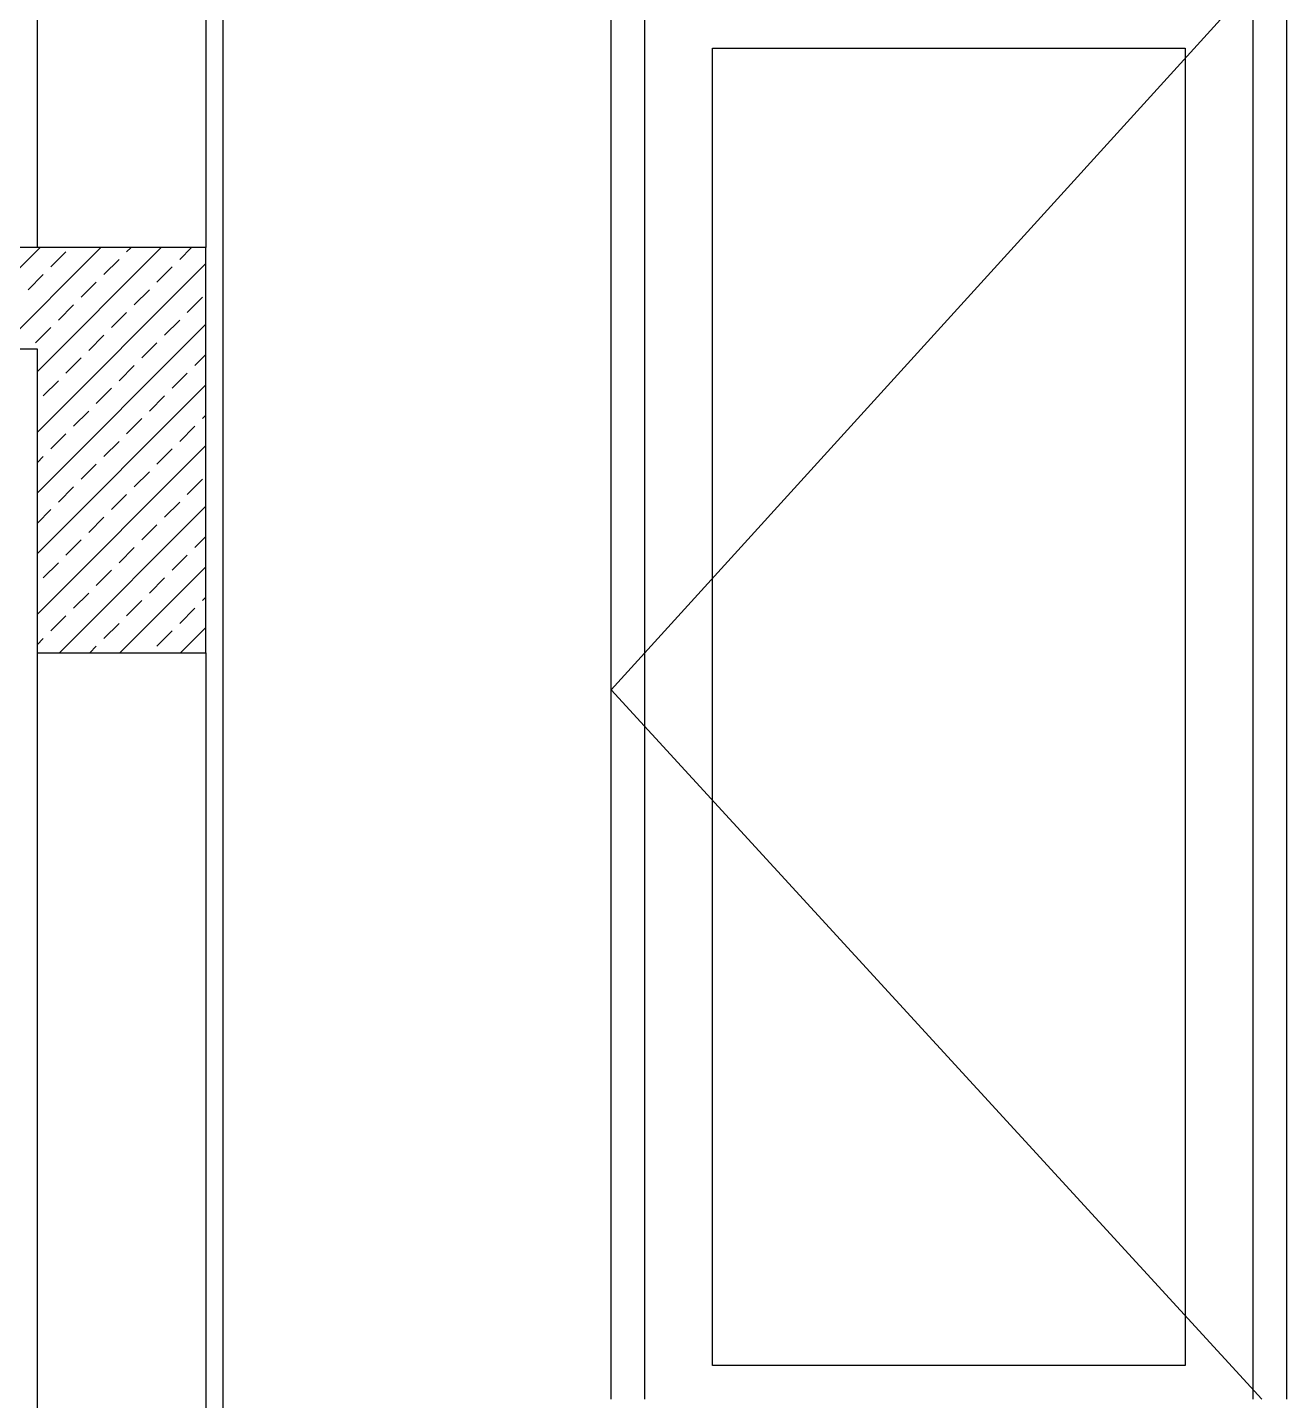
# Model space of a CAD drawing. Header units: millimetres. Extents: x 43168.9 to 43194.6, y -25545.1 to -25543.4.
# Drawn here: x 43182.6651 to 43182.7396, y -25544.7444 to -25544.6631 of the extents above; entities that cross this region are included whole.
import ezdxf

# ---------------------------------------------------------------- set-up
doc = ezdxf.new("R2010")
doc.units = ezdxf.units.MM
doc.header["$LTSCALE"] = 200
for name, color, linetype in [('dograma_sgh', 43, 'Continuous'), ('duv_sgh', 4, 'Continuous'), ('kolon-b.a_sgh', 6, 'Continuous'), ('siva_sgh', 145, 'Continuous'), ('tarama-betonarme_sgh', 223, 'Continuous')]:
    doc.layers.add(name, color=color, linetype=linetype)

msp = doc.modelspace()

# ---------------------------------------------------------------- linework, layer by layer
at = {"layer": 'dograma_sgh', "color": 145}
for p, q in [((43182.739638, -25544.658359), (43182.699638, -25544.702359)), ((43182.699638, -25544.702359), (43182.738183, -25544.744359))]:
    msp.add_line(p, q, dxfattribs=at)
at = {"layer": 'dograma_sgh'}
for p, q in [((43182.699638, -25544.744359), (43182.699638, -25544.658359)), ((43182.739638, -25544.658359), (43182.739638, -25544.744359)), ((43182.701638, -25544.744359), (43182.701638, -25544.660359)), ((43182.737638, -25544.660359), (43182.737638, -25544.744359)), ((43182.705638, -25544.742359), (43182.705638, -25544.664359)), ((43182.705638, -25544.664359), (43182.733638, -25544.664359)), ((43182.733638, -25544.664359), (43182.733638, -25544.742359)), ((43182.733638, -25544.742359), (43182.705638, -25544.742359))]:
    msp.add_line(p, q, dxfattribs=at)
at = {"layer": 'duv_sgh'}
for p, q in [((43182.665638, -25544.382454), (43182.665638, -25544.676159)), ((43182.675638, -25544.400454), (43182.675638, -25544.676159)), ((43182.665638, -25544.682159), (43182.665638, -25544.746559)), ((43182.675638, -25544.700159), (43182.675638, -25544.746559))]:
    msp.add_line(p, q, dxfattribs=at)
at = {"layer": 'kolon-b.a_sgh'}
for p, q in [((43182.675638, -25544.676159), (43182.607638, -25544.676159)), ((43182.675638, -25544.700159), (43182.675638, -25544.676159)), ((43182.613638, -25544.682159), (43182.665638, -25544.682159)), ((43182.665638, -25544.682159), (43182.665638, -25544.700159)), ((43182.665638, -25544.700159), (43182.675638, -25544.700159))]:
    msp.add_line(p, q, dxfattribs=at)
at = {"layer": 'siva_sgh'}
msp.add_line((43182.676638, -25544.600359), (43182.676638, -25544.746559), dxfattribs=at)
at = {"layer": 'tarama-betonarme_sgh'}
for p, q in [((43182.659811, -25544.682159), (43182.665811, -25544.676159)), ((43182.663404, -25544.682159), (43182.669404, -25544.676159)), ((43182.665638, -25544.683517), (43182.672996, -25544.676159)), ((43182.666451, -25544.677316), (43182.667349, -25544.676418)), ((43182.670941, -25544.676418), (43182.6712, -25544.676159)), ((43182.674084, -25544.676867), (43182.674792, -25544.676159)), ((43182.665638, -25544.687109), (43182.675638, -25544.677109)), ((43182.669594, -25544.677765), (43182.670492, -25544.676867)), ((43182.672737, -25544.678214), (43182.673635, -25544.677316)), ((43182.665104, -25544.678663), (43182.666002, -25544.677765)), ((43182.668247, -25544.679112), (43182.669145, -25544.678214)), ((43182.67139, -25544.679561), (43182.672288, -25544.678663)), ((43182.674533, -25544.68001), (43182.675431, -25544.679112)), ((43182.6669, -25544.680459), (43182.667798, -25544.679561)), ((43182.670043, -25544.680908), (43182.670941, -25544.68001)), ((43182.665638, -25544.690701), (43182.675638, -25544.680701)), ((43182.673186, -25544.681357), (43182.674084, -25544.680459)), ((43182.665553, -25544.681806), (43182.666451, -25544.680908)), ((43182.668696, -25544.682255), (43182.669594, -25544.681357)), ((43182.671839, -25544.682704), (43182.672737, -25544.681806)), ((43182.674982, -25544.683153), (43182.675638, -25544.682497)), ((43182.667349, -25544.683602), (43182.668247, -25544.682704)), ((43182.670492, -25544.684051), (43182.67139, -25544.683153)), ((43182.666002, -25544.684949), (43182.6669, -25544.684051)), ((43182.673635, -25544.6845), (43182.674533, -25544.683602)), ((43182.665638, -25544.694293), (43182.675638, -25544.684293)), ((43182.669145, -25544.685398), (43182.670043, -25544.6845)), ((43182.672288, -25544.685847), (43182.673186, -25544.684949)), ((43182.667798, -25544.686745), (43182.668696, -25544.685847)), ((43182.670941, -25544.687194), (43182.671839, -25544.686296)), ((43182.675431, -25544.686296), (43182.675638, -25544.686089)), ((43182.666451, -25544.688092), (43182.667349, -25544.687194)), ((43182.674084, -25544.687643), (43182.674982, -25544.686745)), ((43182.665638, -25544.697885), (43182.675638, -25544.687885)), ((43182.669594, -25544.688541), (43182.670492, -25544.687643)), ((43182.672737, -25544.68899), (43182.673635, -25544.688092)), ((43182.665638, -25544.688905), (43182.666002, -25544.688541)), ((43182.668247, -25544.689888), (43182.669145, -25544.68899)), ((43182.67139, -25544.690337), (43182.672288, -25544.689439)), ((43182.6669, -25544.691235), (43182.667798, -25544.690337)), ((43182.674533, -25544.690786), (43182.675431, -25544.689888)), ((43182.670043, -25544.691684), (43182.670941, -25544.690786)), ((43182.673186, -25544.692133), (43182.674084, -25544.691235)), ((43182.665638, -25544.692497), (43182.666451, -25544.691684)), ((43182.666956, -25544.700159), (43182.675638, -25544.691477)), ((43182.668696, -25544.693031), (43182.669594, -25544.692133)), ((43182.671839, -25544.69348), (43182.672737, -25544.692582)), ((43182.667349, -25544.694378), (43182.668247, -25544.69348)), ((43182.674982, -25544.693929), (43182.675638, -25544.693273)), ((43182.670492, -25544.694827), (43182.67139, -25544.693929)), ((43182.673635, -25544.695276), (43182.674533, -25544.694378)), ((43182.666002, -25544.695725), (43182.6669, -25544.694827)), ((43182.669145, -25544.696174), (43182.670043, -25544.695276)), ((43182.670548, -25544.700159), (43182.675638, -25544.695069)), ((43182.672288, -25544.696623), (43182.673186, -25544.695725)), ((43182.667798, -25544.697521), (43182.668696, -25544.696623)), ((43182.670941, -25544.69797), (43182.671839, -25544.697072)), ((43182.675431, -25544.697072), (43182.675638, -25544.696865)), ((43182.674084, -25544.698419), (43182.674982, -25544.697521)), ((43182.666451, -25544.698868), (43182.667349, -25544.69797)), ((43182.669594, -25544.699317), (43182.670492, -25544.698419)), ((43182.67414, -25544.700159), (43182.675638, -25544.698662)), ((43182.665638, -25544.699681), (43182.666002, -25544.699317)), ((43182.672737, -25544.699766), (43182.673635, -25544.698868)), ((43182.668752, -25544.700159), (43182.669145, -25544.699766))]:
    msp.add_line(p, q, dxfattribs=at)

doc.saveas('drawing.dxf')
